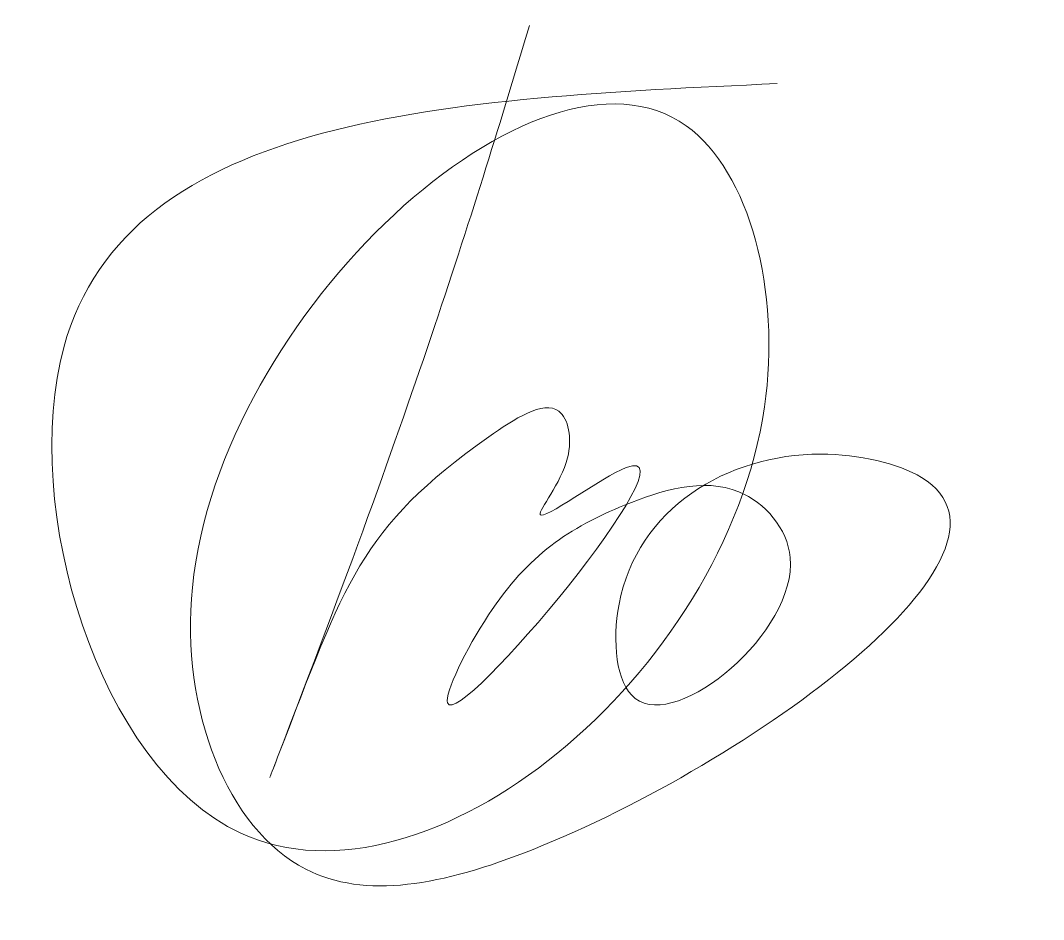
# Model space of a CAD drawing. Header units: millimetres. Extents: x 627265 to 627903, y -163247 to -162685.
import ezdxf

# ---------------------------------------------------------------- set-up
doc = ezdxf.new("R2010")
doc.units = ezdxf.units.MM
doc.layers.get('0').update_dxf_attribs({"lineweight": 20})

msp = doc.modelspace()

# ---------------------------------------------------------------- linework, layer by layer
at = {"color": 5, "lineweight": 5, "ltscale": 100}
msp.add_spline([(627582.59, -162688.39), (627425.19, -163145.49), (627420.3, -163158.12), (627425.19, -163145.49), (627557.12, -162945.31), (627600.76, -162929.32), (627606.27, -162958.38), (627589.14, -162993.83), (627642.97, -162964.49), (627531.39, -163111.5), (627556.93, -163056.57), (627641.89, -162987.99), (627713.29, -162979.73), (627745.33, -163020.71), (627648.52, -163108.72), (627638.44, -163049.87), (627764.34, -162956.12), (627827.36, -162970.76), (627584.8, -163202.99), (627442.87, -163215.37), (627371.98, -163039.41), (627680.33, -162751.06), (627729.2, -162926.63), (627402.23, -163192.88), (627291.69, -162889.42), (627737.09, -162724.69)], degree=3, dxfattribs=at)

doc.saveas('drawing.dxf')
